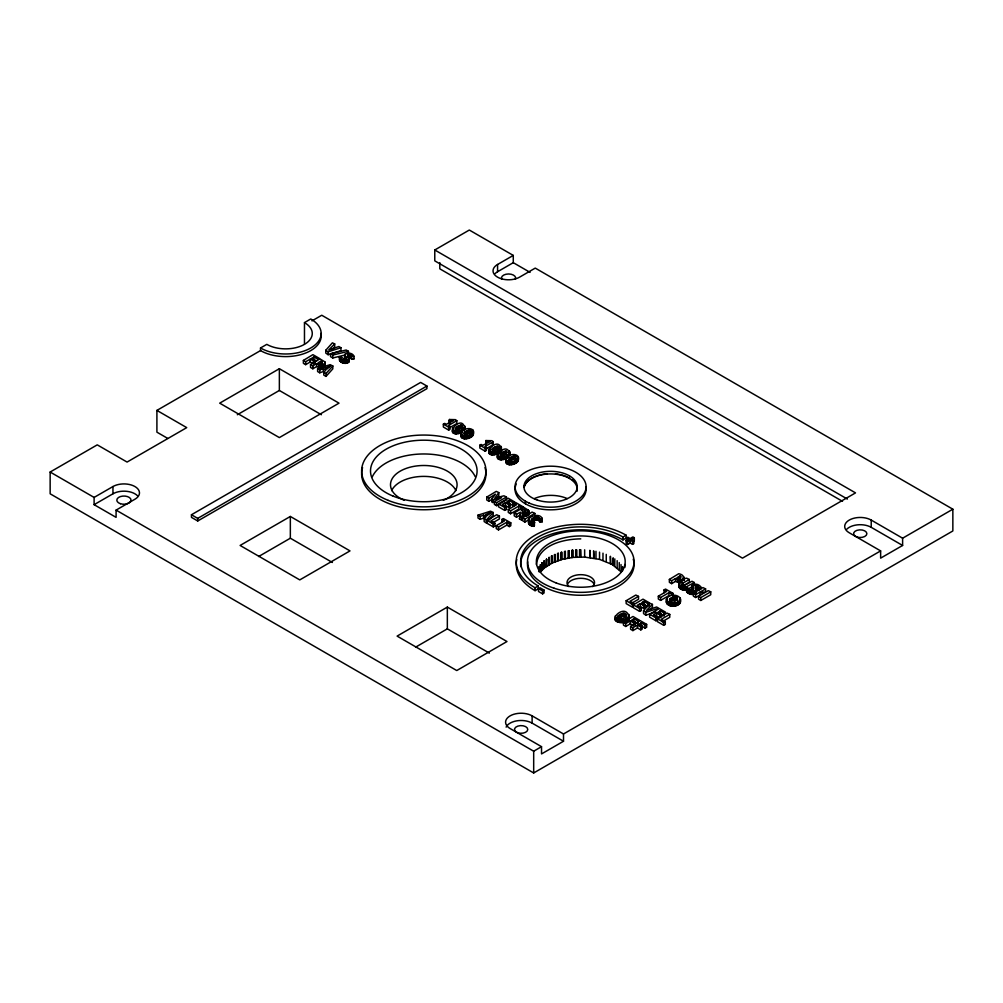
<?xml version="1.0" encoding="UTF-8"?>
<svg xmlns="http://www.w3.org/2000/svg" width="1003" height="1003" viewBox="0 0 1003 1003"><rect width="100%" height="100%" fill="white"/><g stroke="black" fill="none" stroke-linecap="round" stroke-linejoin="round"><path stroke-width="1.5" d="M534.599 522.275L534.11 523.453C517.134 519.842 544.667 508.433 542.096 521.861L540.003 521.961C542.084 515.642 532.58 515.993 531.189 520.432L534.599 522.275L534.11 526.349C531.49 526.475 526.675 524.067 529.271 521.071M345.784 356.516L346.273 358.146C343.54 361.03 341.998 355.413 339.365 357.193L339.365 360.09C340.97 363.425 346.775 364.753 349.107 361.619L348.68 356.98C345.985 354.41 351.188 353.595 351.602 356.316L351.602 359.212L353.821 359.061C356.454 351.238 339.992 350.912 345.784 359.425L345.045 354.949M348.68 356.98L349.107 358.71C346.775 361.857 340.97 360.516 339.365 357.193M696.258 589.35L696.22 589.927C693.9 593.074 688.083 591.732 686.491 588.41C689.124 586.63 690.666 592.246 693.399 589.363L692.158 586.153C693.361 582.618 699.893 584.185 700.947 587.369L698.727 587.52C694.477 582.567 695.392 589.827 696.22 592.823M536.379 564.488C539.025 544.516 563.874 539.075 580.775 538.862M625.182 564.488L624.831 567.548M345.045 357.845L345.383 353.883M692.897 587.733L692.897 590.629L692.258 585.426M450.272 423.717L449.244 423.68L449.444 419.505L455.45 419.643L456.816 420.683L456.816 423.579L449.607 427.742M449.244 423.68L449.444 419.505M485.916 440.555L485.728 444.73L485.916 440.555L491.921 440.706L493.288 441.734L493.288 444.642L486.079 448.805M464.815 427.015L462.37 429.472L462.37 432.368C438.863 440.104 463.712 410.202 464.815 429.911L464.953 426.112M452.503 431.516L452.654 427.717M460.966 433.497C462.082 427.403 476.325 426.062 473.266 434.8C471.059 439.552 459.299 441.195 460.966 433.497C463.449 438.161 472.313 435.615 473.416 430.989M460.966 436.405L461.643 434.612M473.266 434.8L473.077 430.137M501.287 448.065L498.855 450.523L498.855 453.431C475.334 461.167 500.184 431.252 501.287 450.974L501.425 447.162M488.988 452.579L489.125 448.78M509.75 452.955L507.305 455.412L507.305 458.308C483.797 466.044 508.646 436.142 509.75 455.851L509.888 452.052M497.438 457.456L497.576 451.162L498.855 450.523M505.901 459.449C507.016 453.343 521.259 452.002 518.2 460.741C515.993 465.492 504.233 467.135 505.901 459.449L506.239 463.198M505.901 462.345L506.051 461.443M518.35 456.929C517.109 461.443 509.762 463.536 506.239 460.302M518.2 460.741L518.012 458.973M324.746 361.795L324.784 363.801L321.461 365.042L321.461 367.951L316.672 366.559L312.823 368.791L310.529 367.462L310.529 364.565L319.907 358.873L324.746 361.795L324.784 366.709L325.21 365.706L324.232 364.177M521.861 520.281L522.826 513.549L522.124 512.897L522.826 516.445L521.861 520.281L519.466 518.902L520.432 512.194L516.52 514.301L514.226 512.972L514.226 515.868L516.52 517.197L520.306 515.003M618.099 616.155C625.37 625.157 630.774 606.163 618.099 616.155L618.099 619.064M628.555 617.271L625.772 619.152L625.772 622.048C599.518 625.546 628.505 598.152 629.019 619.453L628.555 620.167L629.019 616.544M615.416 618.161L615.303 619.616M666.456 599.343C668.901 592.61 683.369 594.277 680.235 602.803C677.05 608.244 664.475 607.266 666.456 599.343C668.136 604.859 677.414 604.32 680.235 599.894M666.456 602.239L666.644 601.512M629.019 619.453L629.132 615.09M680.235 602.803L680.36 598.44M528.543 510.339L528.393 515.191L528.543 510.339L523.629 507.255L514.226 512.972M528.744 514.74L528.807 510.853M519.466 518.902L520.143 516.47M694.289 585.451L694.289 582.542L686.14 586.918L686.14 589.814C675.483 591.532 677.702 579.521 686.629 578.167L689.299 579.471L689.299 582.367L683.043 585.99L683.043 583.082L689.299 579.471M679.018 586.793L679.558 585.677M489.125 451.676L489.665 450.786M497.588 456.553L498.115 455.663M491.746 499.068L492.937 499.757L492.937 502.653L491.746 501.964L491.746 499.068L495.444 494.166L488.837 498.315L486.743 497.112L486.743 500.008L488.837 501.212L492.084 499.344M486.743 497.112L496.272 491.382L498.804 492.611L494.855 498.052L503.957 495.808L506.44 497.012L506.44 499.908L496.51 505.65L494.354 504.396L494.354 501.5L501.55 497.689L492.937 499.757M497.576 497.526L498.804 495.52L498.804 492.611M669.603 599.054C673.502 609.26 684.309 590.153 669.603 599.054L669.603 601.963L673.289 599.832L676.787 600.183L676.787 597.286M540.329 572.061L540.441 564.676L540.329 572.061L544.403 567.911L552.239 562.984L562.019 559.386L573.064 557.38L584.649 557.079L599.543 559.386L612.181 564.488L621.02 571.785L621.02 564.539M683.043 583.082L681.839 584.799L683.795 585.539L692.045 581.251L694.289 582.542M528.744 511.831L525.672 513.386L522.124 512.897M542.209 569.93L542.209 562.683L541.758 570.431M334.689 343.929L328.708 349.997L338.838 346.524L340.932 347.728L340.932 350.624L328.144 354.711L325.799 353.131L325.799 350.235L332.369 342.85L334.689 343.929L334.689 346.837L331.893 349.871M655.887 611.93L645.882 615.178L643.537 613.598L643.537 610.702L650.107 603.317L652.426 604.395L652.426 607.304L650.558 609.322M323.242 368.69L325.799 370.17L323.768 372.213L323.768 375.109L326 376.401L326 373.492L332.808 365.97L330.15 364.666L317.6 368.653L317.6 371.549L319.731 372.777L323.242 371.599L323.242 368.69L319.731 369.881L317.6 368.653M326 376.401L332.808 368.866L332.808 365.97M483.634 515.216L486.179 516.683L484.161 518.727L484.161 521.623L486.38 522.914L486.38 520.005L493.188 512.483L490.53 511.179L477.992 515.166L477.992 518.062L480.124 519.291L483.634 518.112L483.634 515.216L480.124 516.395L477.992 515.166M486.38 522.914L493.188 515.379L493.188 512.483M652.426 604.395L646.446 610.463L656.576 606.991L658.658 608.194L645.882 612.281L643.537 610.702M544.265 568.037L544.265 560.79L543.751 568.513M540.003 521.961C538.598 518.601 533.784 520.093 531.841 522.137L531.841 519.228M456.164 427.353L455.099 428.444C456.064 431.277 461.029 427.917 462.358 426.275L460.753 425.172L456.904 426.852L456.164 430.262M464.627 432.243L463.562 433.334C464.527 436.155 469.492 432.794 470.821 431.165L469.216 430.061L465.367 431.729L464.627 435.139M492.636 448.416L491.583 449.507C492.536 452.328 497.501 448.98 498.83 447.338L497.225 446.235L493.376 447.902L492.636 451.312M501.099 453.306L500.033 454.384C500.998 457.218 505.963 453.857 507.292 452.228L505.688 451.112L501.839 452.792L501.099 456.202M514.15 456.001L510.301 457.669L508.408 459.775L510.088 460.377L514.15 458.898L514.15 456.001L515.718 456.39L512.495 459.55M546.61 566.256L546.61 559.01L546.021 566.708M312.46 363.287L310.228 362.008L305.652 364.653L303.37 363.324L303.37 360.428L312.911 354.661L319.43 358.422L317.763 359.187L313.839 356.918L311.62 358.309L314.955 360.24L314.955 363.136M514.401 501.801L508.12 498.178L498.466 503.882L498.466 506.778L504.697 510.377L506.365 509.624L506.365 506.716L502.302 504.371L505.437 502.616L505.437 505.525L508.784 507.443L510.163 506.64L510.163 503.744L506.828 501.813L509.048 500.422L512.909 502.653L514.401 501.801L514.401 504.697L512.909 505.562L509.048 503.33L509.048 500.422M509.048 503.33L508.245 503.895L508.245 500.998M649.28 602.778L642.998 599.155L633.357 604.859L633.357 607.755L639.588 611.354L641.243 610.601L641.243 607.705L637.181 605.348L640.328 603.605L640.328 606.502L643.663 608.432L645.054 607.63L645.054 604.721L641.707 602.803L643.926 601.399L647.8 603.643L649.28 602.778L649.28 605.687M643.926 601.399L643.926 604.308L643.124 604.884L643.124 601.976M635.037 622.061L633.645 622.85L630.31 620.932L625.734 623.565L623.452 622.249L632.981 616.481L639.5 620.243L637.845 621.007L633.909 618.738L631.689 620.13L635.037 622.061L635.037 624.957M633.119 622.211L633.909 621.634L633.909 618.738M641.067 622.863L638.848 624.255L642.196 626.185L642.196 629.082L640.804 629.884L637.469 627.966L632.893 630.599L630.611 629.282L630.611 626.386L640.14 620.619L646.659 624.38L646.659 627.276L645.004 628.041L641.067 625.772L641.067 622.863L645.004 625.132L646.659 624.38M657.517 619.992L655.849 620.744L649.631 617.158L649.631 614.25L659.272 608.545L665.553 612.169L664.061 613.034L660.2 610.802L657.981 612.194L661.316 614.124L661.316 617.021M640.265 626.336L641.067 625.772M659.397 614.275L660.2 613.698L660.2 610.802M524.882 509.336C519.654 510.728 523.453 513.335 526.186 510.991L524.882 509.336L525.008 512.295M626.098 614.325L626.098 617.234L622.788 616.343L618.813 618.149L618.813 615.253M321.173 360.942L318.051 362.86C323.192 366.496 322.088 356.98 321.173 363.838M679.006 576.499C683.244 574.619 679.884 580.787 676.875 577.728L679.006 576.499L679.006 579.395L680.009 578.706L680.009 575.797M511.756 456.829L511.756 459.738L509.562 461.092L509.562 458.183M549.205 564.601L549.205 557.355L548.553 565.015M460.753 425.172L460.753 428.08L456.904 429.748L456.904 426.852M469.931 430.049L469.931 432.957L465.367 434.638L465.367 431.729M497.939 446.222L497.939 449.131L493.376 450.811L493.376 447.902M505.688 451.112L505.688 454.02L501.839 455.688L501.839 452.792M260.517 347.978L266.798 344.355A26.642 15.384 0 0 0 304.473 344.355A26.642 15.384 0 0 0 304.473 322.602L310.754 318.967A35.519 20.511 0 0 1 310.754 347.978A35.519 20.511 0 0 1 260.517 347.978L260.517 350.586L156.907 410.403L156.907 432.168L167.752 438.424M530.086 272.377L513.273 262.673L513.273 255.414L497.576 264.479A15.546 8.977 0 0 0 497.576 277.167A15.546 8.977 0 0 0 519.554 277.167L535.251 268.102L952.85 509.198L952.85 530.963L533.684 772.962L50.15 493.802L50.15 472.037L97.253 444.856L127.08 462.07L186.734 427.629L156.907 410.403M311.971 320.872L321.75 315.243L742.483 558.144L855.521 492.887L434.775 249.985L434.775 260.855L847.372 499.068M434.775 249.985L469.316 230.038L513.273 255.414M279.361 368.715L219.695 403.156L279.361 437.596L339.014 403.156L279.361 368.715L279.361 390.468L237.322 414.74M303.37 360.428L305.652 361.744L310.228 359.112L313.563 361.03L314.955 360.24M310.529 364.565L312.823 365.882L316.672 363.65L321.461 365.042M94.106 497.425L112.95 486.543A15.546 8.977 0 0 1 134.929 486.543A15.546 8.977 0 0 1 134.929 499.231L116.085 510.113L116.085 517.36L94.106 504.672L94.106 497.425L50.15 472.037M94.106 504.672L112.95 493.802A15.546 8.977 0 0 1 137.398 495.658M495.106 273.593A15.546 8.977 0 0 1 497.576 271.738L513.273 262.673M191.448 514.752L420.646 382.419L426.927 386.042L426.927 388.65L197.716 520.983L191.448 517.36L191.448 514.752L197.716 518.375L426.927 386.042M456.816 420.683L448.404 425.535L449.983 426.451L449.983 429.347L448.68 430.099L443.364 427.027L443.364 424.131L444.668 423.379L446.247 424.294L453.519 420.646L449.244 420.771M290.343 516.457L240.106 545.456L299.772 579.897L350.009 550.898L290.343 516.457L290.343 538.21L332.382 562.47M443.364 424.131L448.68 427.203L449.983 426.451M258.624 556.527L290.343 538.21M493.288 441.734L484.875 446.598L486.455 447.501L486.455 450.41L485.164 451.162L479.835 448.09L479.835 445.182L481.139 444.429L482.719 445.345L489.991 441.709L485.728 441.834M479.835 445.182L485.164 448.253L486.455 447.501M494.354 501.5L496.51 502.741L506.44 497.012M505.437 502.616L508.784 504.547L510.163 503.744M513.987 506.176L513.987 503.28L515.467 502.415L522.864 506.691L522.864 509.587M522.864 506.691L521.372 507.543L518.839 506.076L518.839 508.972L510.565 513.762L508.27 512.433L508.27 509.537L516.558 504.76L513.987 503.28M499.406 516.069L490.906 520.908L494.93 523.24L494.93 526.136L493.275 526.888L487.044 523.29L487.044 520.394L496.698 514.74L499.406 516.069L499.406 518.965L491.821 523.34M508.27 509.537L510.565 510.853L518.839 506.076M501.939 519.429L503.418 518.576L510.803 522.839L510.803 525.735L509.323 526.6L506.791 525.133L498.504 529.91L496.222 528.594L496.222 525.685L504.496 520.908L501.939 519.429L501.939 522.325M496.222 525.685L498.504 527.014L506.791 522.224L509.323 523.691L510.803 522.839M528.631 519.893L524.908 522.036L522.613 520.72L522.613 517.811L532.117 512.082L534.825 513.411L534.825 516.307M522.613 517.811L524.908 519.14L534.825 513.411M447.338 607.091L397.1 636.103L456.754 670.543L506.991 641.531L447.338 607.091L447.338 628.843L489.364 653.116M415.606 647.161L447.338 628.843M538.222 585.965L538.222 588.861L535.075 590.679L535.075 587.783L538.222 585.965A59.942 34.603 0 0 1 538.222 537.019A59.942 34.603 0 0 1 622.988 537.019L626.135 535.201L626.135 538.109L622.988 539.915A59.942 34.603 0 0 0 555.863 532.869A59.942 34.603 0 0 0 520.783 566.657M538.523 588.585L539.978 587.745L544.065 590.103L544.065 592.999L542.61 593.851L538.523 591.494L538.523 588.585L542.61 590.943L544.065 590.103M627.753 540.078L626.449 540.83L626.449 537.934L627.753 537.182L630.097 538.536L632.893 536.918L634.322 537.746L634.322 540.642M634.322 537.746L631.526 539.363L633.871 540.717L633.871 543.613L632.567 544.366L630.223 543.012L627.615 544.516L626.185 543.689L626.185 540.793L628.793 539.288L626.449 537.934M626.185 540.793L627.615 541.62L630.223 540.115L632.567 541.47L633.871 540.717M630.937 603.656L638.522 599.28L638.522 596.384L630.034 601.223L634.059 603.555L632.404 604.308L626.16 600.709L626.16 603.605L632.404 607.204L632.404 604.308M669.365 579.421L678.73 573.729C687.983 575.446 681.589 583.307 675.508 578.518L671.646 580.75L669.365 579.421L669.365 582.329L671.646 583.646L675.508 581.414L680.285 582.806L680.285 579.91M664.049 592.811L664.049 589.914L665.528 589.049L672.913 593.312L672.913 596.221M672.913 593.312L671.433 594.177L668.901 592.71L668.901 595.606L660.613 600.383L658.332 599.067L658.332 596.171L666.606 591.394L664.049 589.914M640.328 603.605L643.663 605.524L645.054 604.721M658.332 596.171L660.613 597.487L668.901 592.71M688.008 589.074L693.035 586.166M625.772 619.152L623.352 619.841L623.452 625.145L625.734 626.474L630.31 623.828L632.529 625.107M661.316 614.124L659.936 614.927L656.601 612.996L653.455 614.751L657.517 617.096L657.404 621.647L663.635 625.245L665.302 624.493L665.302 621.584L661.265 619.265L669.766 614.413L669.766 617.321L662.181 621.697M630.611 626.386L632.893 627.702L637.469 625.057L640.804 626.988L642.196 626.185M705.573 588.861L701.611 591.156L704.507 592.836L708.281 590.654L710.738 591.833L710.738 594.741L700.796 600.471L698.552 599.18L698.552 596.271L703.028 593.688L700.119 592.021L700.119 594.917L695.643 597.5L693.386 596.196L693.386 593.3L702.902 587.57L705.573 588.861L705.573 591.77L702.927 593.3M693.386 593.3L695.643 594.603L700.119 592.021M698.552 596.271L700.796 597.575L710.738 591.833M116.085 510.113L533.684 751.209L541.532 746.671L541.532 753.93L563.51 741.242L563.51 733.983L880.634 550.898L880.634 558.144L902.612 545.456L902.612 538.21L952.85 509.198M552.051 563.084L552.051 555.838L551.337 556.214L551.337 563.46M452.503 428.62C454.146 432.318 459.587 431.077 462.37 429.472M497.438 454.56C499.08 458.258 504.522 457.017 507.305 455.412M626.16 600.709L635.814 595.055L638.522 596.384M555.11 561.705L555.11 554.458L554.346 554.797L554.346 562.056M498.466 503.882L504.697 507.468L506.365 506.716M487.044 520.394L493.275 523.992L494.93 523.24M633.357 604.859L639.588 608.457L641.243 607.705M649.631 614.25L655.849 617.848L657.517 617.096M669.766 614.413L667.058 613.084L657.404 618.738L663.635 622.349L665.302 621.584M325.799 350.235L328.144 351.815L340.932 347.728M558.358 560.501L558.358 553.242L557.543 553.543L557.543 560.802M351.602 359.212L350.536 357.795L348.242 357.67L348.242 354.774M488.988 449.683C490.279 452.955 494.981 452.265 497.576 451.162M561.793 559.461L561.793 552.202L560.928 552.465L560.928 559.712M565.353 558.583L565.353 551.337L564.463 551.55L564.463 558.796M345.584 354.886L332.808 357.958L330.514 356.642L330.514 353.746L332.808 355.062L348.417 351.301L348.417 354.209M330.514 353.746L346.185 350.022L348.417 351.301M569.04 557.906L569.04 550.647L568.124 550.823L568.124 558.069M522.124 515.793L526.399 516.169L526.399 513.273M679.018 583.884L681.463 586.467L686.14 586.918M572.826 557.405L572.826 550.158L571.873 550.271L571.873 557.53M686.491 588.41L686.491 591.306L687.77 593.011L693.612 594.491M615.228 615.992C615.767 619.478 620.418 620.243 623.352 619.841M576.662 557.104L576.662 549.845L575.697 549.92L575.697 557.179M351.602 356.316L353.821 356.153M540.003 519.065L542.096 518.965M580.524 556.991L580.273 549.732L579.558 549.769L579.558 557.016M698.727 587.52L698.727 590.428L697.662 589.012L695.355 588.886L695.355 585.978M533.634 524.995L534.599 525.171M842.507 501.337L439.803 268.829L439.803 262.623M880.634 550.898L849.24 532.769A15.546 8.977 0 0 1 849.24 520.081A15.546 8.977 0 0 1 871.218 520.081L902.612 538.21M846.77 529.195A15.546 8.977 0 0 1 871.218 527.327L902.612 545.456M316.459 361.331L313.839 359.814L313.839 356.918M323.768 372.213L326 373.492M519.466 515.993L521.861 517.385M279.361 390.468L321.386 414.74M643.926 604.308L647.8 606.539L647.8 603.643M660.2 613.698L664.061 615.93L664.061 613.034M484.161 518.727L486.38 520.005M633.909 621.634L636.529 623.151M541.532 746.671L510.138 728.554A15.546 8.977 0 0 1 510.138 715.854A15.546 8.977 0 0 1 532.117 715.854L563.51 733.983M506.114 727.137A15.546 8.977 0 0 1 532.117 723.113L563.51 741.242M491.921 443.602L493.288 444.642M541.031 520.03L542.096 521.861M509.888 454.948L509.173 450.798M679.37 599.932L680.435 602.076M628.154 616.569L629.207 618.713M683.908 580.06L683.57 576.65M695.443 590.541L696.258 592.259M353.532 358.397L353.821 359.061M501.425 450.071L501.086 446.31M528.869 514.251L528.079 509.825M871.218 520.081L871.218 527.327M700.796 597.575L700.796 600.471M700.646 586.717L700.646 589.614M698.489 587.043L698.489 589.94M698.251 586.655L698.251 589.551M697.988 586.354L697.988 589.25M697.662 586.116L697.662 589.012M697.135 585.877L697.135 588.774M696.558 585.739L696.558 588.648M696.095 588.774L696.095 591.67M695.957 585.765L695.794 591.093M695.643 594.603L695.643 597.5M695.242 591.005L695.242 593.901M692.722 591.67L692.722 594.578M692.509 585.088L692.434 589.839M692.158 586.153L692.158 589.062M691.832 591.645L691.832 594.553M690.954 591.519L690.954 594.415M690.077 591.294L690.077 594.19M689.249 590.98L689.249 593.876M688.497 590.604L688.497 593.5M687.77 590.115L687.77 593.011M687.218 589.588L687.218 592.497M687.08 586.617L687.08 589.526M685.174 587.081L685.174 589.977M684.222 587.106L684.222 590.002M683.908 577.164L684.046 580.574M683.269 587.006L683.269 589.902M682.216 583.696L682.216 586.592M682.341 586.793L682.341 589.689M682.103 579.546L682.103 582.455M681.463 586.467L681.463 589.375M681.2 579.809L681.2 582.705M680.623 586.053L680.623 588.962M680.322 575.96L680.322 578.856M680.009 597.725L680.009 600.621M679.871 585.539L679.871 588.435M679.783 600.621L679.783 603.518M679.357 579.859L679.357 582.768M679.357 585L679.357 587.896M679.181 583.332L679.081 587.344M679.069 601.311L679.069 604.207M678.417 579.696L678.417 582.593M678.116 601.95L678.116 604.859M677.464 579.408L677.464 582.304M677.326 597.688L677.326 600.584M677 602.502L677 605.411M676.135 596.986L676.135 599.894M675.809 602.916L675.809 605.825M675.508 578.518L675.508 581.414M675.445 596.823L675.445 599.719M674.731 596.76L674.731 599.656M674.58 603.192L674.58 606.088M674.003 596.798L674.003 599.694M673.289 596.923L673.289 599.832M673.326 603.304L673.326 606.213M672.574 597.136L672.574 600.045M672.06 603.267L672.06 606.176M671.646 580.75L671.646 583.646M671.258 597.75L671.258 600.647M670.819 603.066L670.819 605.962M670.042 598.603L670.042 601.499M669.603 602.69L669.603 605.599M668.449 602.139L668.449 605.035M667.522 601.487L667.522 604.395M666.882 600.797L666.882 603.693M666.644 598.615L666.531 602.979M663.635 622.349L663.635 625.245M660.613 597.487L660.613 600.383M659.936 614.927L659.936 617.823L656.601 615.892L656.601 612.996M655.849 617.848L655.849 620.744M645.882 612.281L645.882 615.178M645.004 625.132L645.004 628.041M643.663 605.524L643.663 608.432M640.804 626.988L640.804 629.884M639.588 608.457L639.588 611.354M637.845 621.007L637.845 623.904M637.469 625.057L637.469 627.966M633.645 622.85L633.645 625.759M632.893 627.702L632.893 630.599M632.567 541.47L632.567 544.366M630.223 540.115L630.223 543.012M630.31 620.932L630.31 623.828M628.793 614.363L628.793 617.271M627.84 617.961L627.84 620.857L626.888 621.496L626.888 618.6M627.615 541.62L627.615 544.516M625.559 613.936L625.559 616.832M625.734 623.565L625.734 626.474M624.907 613.635L624.907 616.532M624.581 619.566L624.581 622.462M624.217 613.46L624.217 616.369M623.502 613.41L623.502 616.306M622.988 537.019L622.988 539.915M622.788 613.447L622.788 616.343M622.512 566.607L622.512 570.958M622.061 613.573L622.061 616.481M622.098 619.954L622.098 622.85M621.346 613.786L621.346 616.695M620.844 619.917L620.844 622.813M620.03 614.4L620.03 617.296M619.591 619.716L619.591 622.612M619.24 562.558L619.24 569.804M618.375 615.704L618.375 618.6M618.375 619.34L618.375 622.236M617.234 618.788L617.234 621.684M617.158 560.664L617.158 567.911M616.293 618.136L616.293 621.033M615.654 617.447L615.654 620.343M614.801 558.897L614.801 566.143M613.485 565.316L613.146 557.844L613.146 565.09M610.752 563.736L610.388 556.276L610.388 563.536M606.251 554.371L606.251 561.617M602.979 553.167L602.979 560.414M599.543 552.139L599.543 559.386M595.97 551.274L595.97 558.533M594.115 558.195L593.638 550.848L593.638 558.094M590.378 557.618L589.889 550.296L589.889 557.543M584.649 549.832L584.649 557.079M580.775 549.732L580.775 556.991M580.273 549.732L580.273 556.991M576.399 549.857L576.399 557.116M572.563 550.183L572.563 557.43M569.416 475.823L569.416 478.431M568.801 550.685L568.801 557.944M565.115 551.387L565.115 558.633M561.555 552.264L561.555 559.511M558.144 553.317L558.144 560.564M554.897 554.546L554.897 561.793M551.851 555.925L551.851 563.172M549.03 557.455L549.03 564.702M546.447 559.122L546.447 566.369M544.115 560.915L544.115 568.162M542.61 590.943L542.61 593.851M542.071 562.808L542.071 570.055M541.959 518.325L541.959 521.221M541.595 517.711L541.595 520.607M539.827 518.639L539.827 521.547M539.576 518.238L539.576 521.134M539.25 517.861L539.25 520.77M538.837 517.561L538.837 520.469M538.887 571.234L538.975 566.745L538.686 571.622M538.21 517.272L538.21 520.168M537.533 517.109L537.533 520.005M536.818 517.059L536.818 519.968M536.103 517.122L536.103 520.018M535.376 517.26L535.376 520.168M534.649 517.498L534.649 520.394M534.11 523.453L534.11 526.349M533.684 751.209L533.684 772.962M533.245 518.15L533.245 521.058M532.982 523.315L532.982 526.224M532.493 518.664L532.493 521.56M531.966 523.077L531.966 525.986M532.117 715.854L532.117 723.113M531.377 519.83L531.377 522.739M531.038 522.739L531.038 525.635M530.161 522.3L530.161 525.196M529.308 521.685L529.308 524.594M528.757 518.877L528.757 523.917M528.506 519.604L528.493 523.215M527.816 512.696L527.114 515.943L527.114 513.047M525.672 513.386L525.672 516.294M525.459 501.199L525.459 503.819M525.447 509.649L525.447 512.546M525.108 509.449L525.108 512.345M524.945 513.423L524.945 516.319M524.908 519.14L524.908 522.036M523.503 513.273L523.503 516.169M522.826 513.549L522.826 516.445M521.372 507.543L521.372 510.439M517.673 458.735L517.673 461.631M516.833 459.562L516.833 462.471M516.52 514.301L516.52 517.197M515.718 456.39L515.843 459.512M515.768 460.289L515.768 463.198M515.479 456.189L515.479 459.098M514.865 456.001L514.865 458.898M514.501 460.929L514.501 463.825M513.36 456.177L513.36 459.073M513.072 461.43L513.072 464.339M512.909 502.653L512.909 505.562M512.558 456.465L512.558 459.361M511.568 461.756L511.568 464.665M511.016 457.243L511.016 460.139M510.565 510.853L510.565 513.762M510.301 457.669L510.301 460.578M510.025 461.844L510.025 464.753M509.549 451.187L509.549 454.096M509.273 461.781L509.273 464.677M509.323 523.691L509.323 526.6M508.784 504.547L508.784 507.443M508.534 461.631L508.534 464.539M508.371 454.685L508.371 457.581M507.819 461.405L507.819 464.301M507.142 461.067L507.142 463.963M506.791 522.224L506.791 525.133M506.615 460.703L506.615 463.599M506.402 451.112L506.402 454.008M506.039 456.039L506.039 458.948M504.898 451.287L504.898 454.183M504.622 456.553L504.622 459.449M504.697 507.468L504.697 510.377M504.095 451.576L504.095 454.484M503.293 451.952L503.293 454.848M503.105 456.879L503.105 459.775M502.553 452.353L502.553 455.249M501.575 456.967L501.575 459.863M500.81 456.892L500.81 459.8M500.748 448.968L500.748 451.864M500.071 456.754L500.071 459.65M499.908 449.795L499.908 452.704M499.356 456.515L499.356 459.412M498.804 446.623L498.804 449.52M498.554 446.423L498.554 449.331M498.679 456.189L498.679 459.086M498.504 527.014L498.504 529.91M498.152 455.813L498.152 458.722M497.776 455.425L497.776 458.321M497.576 264.479L497.576 271.738M497.225 446.235L497.225 449.131M496.447 446.398L496.447 449.306M496.51 502.741L496.51 505.65M496.159 451.663L496.159 454.572M495.632 446.699L495.632 449.595M494.843 447.062L494.843 449.971M494.655 451.989L494.655 454.898M494.09 447.476L494.09 450.372M493.275 523.992L493.275 526.888M493.112 452.077L493.112 454.973M492.348 452.014L492.348 454.911M491.608 451.864L491.608 454.76M490.893 451.626L490.893 454.535M490.216 451.3L490.216 454.196M489.665 447.877L489.69 453.832M489.314 450.535L489.314 453.431M488.837 498.315L488.837 501.212M485.164 448.253L485.164 451.162M480.124 516.395L480.124 519.291M472.739 432.794L472.739 435.691M471.899 433.622L471.899 436.531M470.783 430.45L470.783 433.346M470.833 434.349L470.833 437.258M470.545 430.249L470.545 433.158M469.567 434.989L469.567 437.885M469.216 430.061L469.216 432.957M468.426 430.224L468.426 433.133M468.15 435.49L468.15 438.386M467.624 430.525L467.624 433.421M466.821 430.889L466.821 433.797M466.633 435.816L466.633 438.725M466.082 431.303L466.082 434.199M465.091 435.904L465.091 438.8M464.276 427.905L464.276 430.801M464.339 435.841L464.339 438.737M463.599 435.691L463.599 438.587M462.884 435.452L462.884 438.361M462.333 425.56L462.333 428.457M462.207 435.126L462.207 438.023M462.082 425.372L462.082 428.268M461.643 431.704L461.681 437.659M461.468 425.172L461.468 428.068M461.104 430.099L461.305 437.258M459.963 425.347L459.963 428.243M459.687 430.613L459.687 433.509M459.161 425.636L459.161 428.544M458.358 426.012L458.358 428.908M458.17 430.939L458.17 433.835M457.619 426.413L457.619 429.309M456.641 431.014L456.641 433.923M455.876 430.951L455.876 433.848M455.136 430.801L455.136 433.71M454.422 430.575L454.422 433.472M453.745 430.237L453.745 433.146M453.218 429.873L453.218 432.782M452.842 429.472L452.842 432.381M448.68 427.203L448.68 430.099M351.363 355.827L351.363 358.723M351.125 355.438L351.125 358.334M350.862 355.137L350.862 358.033M350.536 354.899L350.536 357.795M350.009 354.661L350.009 357.557M349.433 354.535L349.433 357.432M349.132 358.146L349.107 361.619M348.969 357.557L348.969 360.466M348.831 354.548L348.831 357.457M348.781 359.275L348.781 362.171M348.116 359.789L348.116 362.685M347.891 355.112L347.891 358.008M347.339 360.152L347.339 363.048M346.486 360.365L346.486 363.274M346.11 357.081L346.11 359.989M345.609 360.466L345.609 363.362M345.132 354.209L345.32 358.623M344.719 360.441L344.719 363.337M343.828 360.303L343.828 363.211M342.951 360.077L342.951 362.973M342.123 359.764L342.123 362.672M341.371 359.387L341.371 362.284M340.644 358.898L340.644 361.795M340.092 358.384L340.092 361.281M332.808 355.062L332.808 357.958M328.144 351.815L328.144 354.711M325.072 362.296L325.122 366.22M324.157 364.265L324.157 367.173L323.267 367.587L323.267 364.691M322.377 364.942L322.377 367.85M321.762 361.243L321.762 364.139M321.499 361.093L321.499 364.001M320.534 365.004L320.534 367.9M319.731 369.881L319.731 372.777M319.581 364.829L319.581 367.737M318.628 364.54L318.628 367.449M316.672 363.65L316.672 366.559M313.563 361.03L313.563 363.939M312.823 365.882L312.823 368.791M310.228 359.112L310.228 362.008M305.652 361.744L305.652 364.653M304.473 322.602L304.473 343.916M197.716 518.375L197.716 520.983M112.95 486.543L112.95 493.802M320.86 333.41A35.519 20.511 0 0 1 301.351 354.485A35.519 20.511 0 0 1 260.517 350.586M547.287 473.742A26.968 15.572 0 0 0 524.067 487.145L524.155 487.308A26.642 15.384 0 0 1 554.057 474.055A26.642 15.384 0 0 1 576.988 491.32M555.486 473.842A26.968 15.572 0 0 1 560.025 474.544M561.128 474.795A26.968 15.572 0 0 1 564.288 475.698M565.291 476.049A26.968 15.572 0 0 1 567.222 476.826M572.199 479.697A26.968 15.572 0 0 1 574.155 481.39M534.386 498.579A26.968 15.572 0 0 1 567.222 498.579M633.257 559.147A53.284 30.767 0 0 1 583.107 595.23A53.284 30.767 0 0 1 527.703 561.818M535.075 590.679A64.38 37.174 0 0 1 516.771 559.536M535.075 587.783A64.38 37.174 0 0 1 535.075 535.201A64.38 37.174 0 0 1 626.135 535.201M585.79 486.631A35.519 20.511 0 0 1 548.252 509.775A35.519 20.511 0 0 1 516.257 483.998M567.485 584.185A13.766 7.949 0 0 1 580.775 578.305A13.766 7.949 0 0 1 594.077 584.185M568.864 586.592A13.766 7.949 0 0 1 580.775 574.669A13.766 7.949 0 0 1 592.698 586.592M372.326 476.764A53.284 30.767 0 0 1 423.793 453.97A53.284 30.767 0 0 1 475.259 476.764M391.621 490.63A33.3 19.233 0 0 1 423.793 476.387A33.3 19.233 0 0 1 455.951 490.63M404.222 500.284A33.3 19.233 0 0 1 399.044 471.861A33.3 19.233 0 0 1 448.542 471.861A33.3 19.233 0 0 1 443.364 500.284M485.013 467.624A62.161 35.895 0 0 1 423.793 509.75A62.161 35.895 0 0 1 362.572 467.624M501.701 279.135A7.109 4.1 0 0 1 508.559 273.969A7.109 4.1 0 0 1 515.429 279.135M328.52 367.512L326.84 369.129L325.06 368.088L330.601 365.919L328.52 367.512M488.912 514.025L487.22 515.642L485.439 514.614L490.981 512.433L488.912 514.025M537.257 500.021A26.642 15.384 0 0 0 577.214 486.706A26.642 15.384 0 0 0 537.257 473.378A26.642 15.384 0 0 0 537.257 500.021M554.132 588.234A53.284 30.767 0 0 0 634.059 561.592A53.284 30.767 0 0 0 554.132 534.95A53.284 30.767 0 0 0 554.132 588.234M556.151 582.931A44.408 25.639 0 0 0 625.095 563.235A44.408 25.639 0 0 0 561.091 538.611A44.408 25.639 0 0 0 556.151 582.931M528.945 502.967A35.519 20.511 0 0 0 585.79 489.376A35.519 20.511 0 0 0 536.981 467.749A35.519 20.511 0 0 0 528.945 502.967M393.226 496.159A53.284 30.767 0 0 0 476.876 473.642A53.284 30.767 0 0 0 401.275 443.075A53.284 30.767 0 0 0 393.226 496.159M517.799 732.779A6.657 3.849 0 0 0 527.779 729.457A6.657 3.849 0 0 0 517.799 726.122A6.657 3.849 0 0 0 517.799 732.779M856.901 537.006A6.657 3.849 0 0 0 866.88 533.671A6.657 3.849 0 0 0 856.901 530.349A6.657 3.849 0 0 0 856.901 537.006M388.136 500.359A62.161 35.895 0 0 0 485.715 474.08A62.161 35.895 0 0 0 397.514 438.424A62.161 35.895 0 0 0 388.136 500.359M120.385 503.694A7.109 4.1 0 0 0 131.042 500.146A7.109 4.1 0 0 0 120.385 496.585A7.109 4.1 0 0 0 120.385 503.694"/></g></svg>
